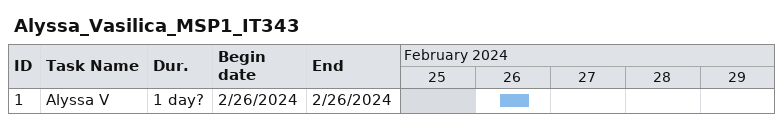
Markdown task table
Alyssa_Vasilica_MSP1_IT343

| ID | Task | Duration | Start | Finish |
|---|---|---|---|---|
| 1 | Alyssa V | 1d? | 2024-02-26 | 2024-02-26 |
